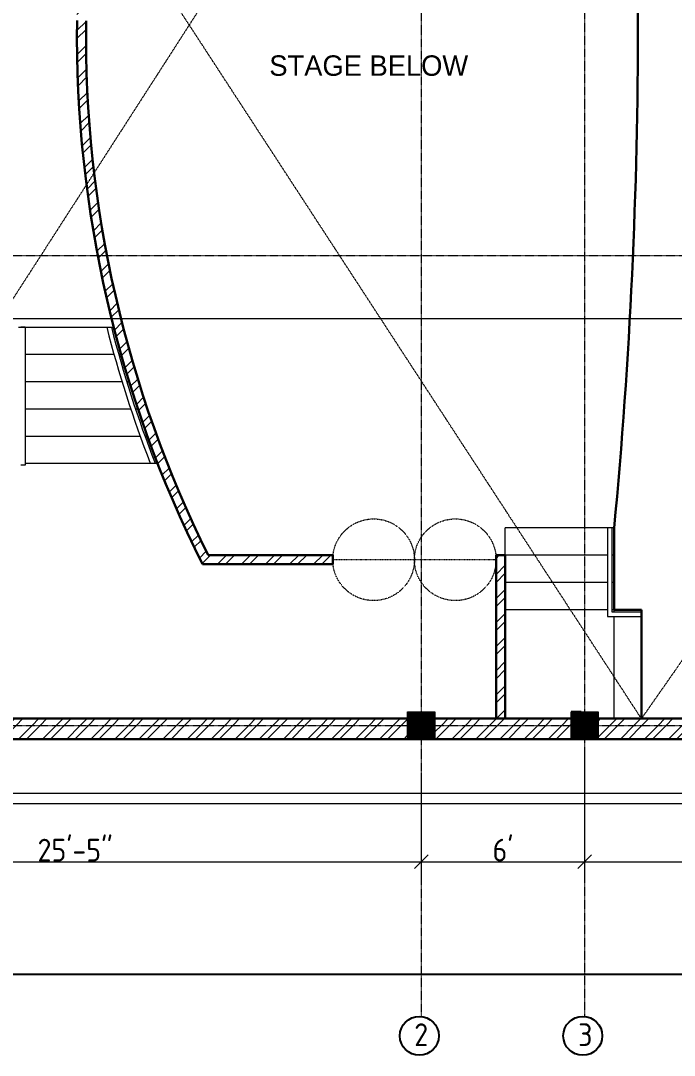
# Model space of a CAD drawing. Extents: x -95606 to 113309, y -42160 to -940.
# Drawn here: x -42386.5 to -42098.5, y -19013.9 to -18558.1 of the extents above; entities that cross this region are included whole.
import ezdxf

# ---------------------------------------------------------------- set-up
doc = ezdxf.new("R2010")
doc.units = 0
doc.header["$LTSCALE"] = 0.02
doc.header["$MEASUREMENT"] = 0
doc.header["$PDMODE"] = 3
doc.header["$PDSIZE"] = -2
for name, pattern in [('ACAD_ISO04W100', [30, 24, -3, 0, -3]), ('CENTERX2', [101.60000000000001, 63.5, -12.7, 12.7, -12.7]), ('DASHED', [0.75, 0.5, -0.25])]:
    doc.linetypes.add(name, pattern=pattern)
doc.layers.get('0').update_dxf_attribs({"linetype": 'CONTINUOUS'})
doc.layers.get('DEFPOINTS').update_dxf_attribs({"linetype": 'CONTINUOUS'})
for name, color, linetype, lineweight in [('DOOR WIN TEXT', 102, 'CONTINUOUS', 25), ('Hatch', 252, 'CONTINUOUS', 9), ('RBH CENTER LINE', 1, 'ACAD_ISO04W100', 13), ('RBH DIMENSIONS', 8, 'CONTINUOUS', 15), ('RBH HAND RAIL - 0.13', 131, 'CONTINUOUS', 13), ('RBH TEXT', 50, 'CONTINUOUS', 13), ('RBH TEXT FRAME', 90, 'CONTINUOUS', 25), ('RBH WALL - 0.13', 253, 'CONTINUOUS', 13), ('RBH WALL - 0.18', 252, 'CONTINUOUS', 18), ('RBH WALL - 0.30', 7, 'CONTINUOUS', 30)]:
    doc.layers.add(name, color=color, linetype=linetype, lineweight=lineweight)
doc.layers.add('RBH DO & WIN', color=7, linetype='CONTINUOUS', lineweight=9, true_color=0x8a008a)
doc.layers.add('RBH STAIRCASE', color=7, linetype='CONTINUOUS', lineweight=15, true_color=0x287763)
doc.styles.add('RBH-225', font='ARIALN.TTF', dxfattribs={"height": 225})
doc.styles.get("Standard").update_dxf_attribs({"font": 'ISOCP'})
doc.dimstyles.new('RBH DIM 01', dxfattribs={"dimtxt": 10, "dimasz": 6, "dimexe": 8, "dimexo": 5, "dimgap": 0.09, "dimtad": 1, "dimdec": 0, "dimzin": 0, "dimdsep": 46, "dimlunit": 4, "dimtxsty": 'Standard', "dimblk": 'OBLIQUE', "dimcen": 0.09, "dimclrd": 4, "dimclre": 1, "dimclrt": 2, "dimadec": 0, "dimazin": 0, "dimtfac": 1, "dimtdec": 0, "dimtofl": 0, "dimtmove": 0, "dimatfit": 3, "dimldrblk": 'OPEN30', "dimfxl": 1, "dimtolj": 1, "dimtzin": 0, "dimlwd": -1, "dimlwe": -1, "dimarcsym": 0})
pattern_1 = [(45, (-411609.7357778816, -522238.592711931), (-5.303300858899106, 5.303300858899107), []), (45, (-411606.2002439816, -522238.592711931), (-5.303300858899106, 5.303300858899107), [])]

# ---------------------------------------------------------------- blocks, each defined once
blk = doc.blocks.new('_Oblique')
at = {"color": 0, "linetype": 'ByBlock', "lineweight": -2}
blk.add_line((-0.5, -0.5), (0.5, 0.5), dxfattribs=at)
blk = doc.blocks.new('*D1050')
at = {"layer": 'DEFPOINTS', "color": 0, "lineweight": -2, "ltscale": 0.75, "transparency": 16777216}
for p in [(-42514.99600478176, -18874.60329317254), (-42209.99600478176, -18884.45929598371), (-42209.99600478176, -18928.60592901973)]:
    blk.add_point(p, dxfattribs=at)
at = {"layer": 'RBH DIMENSIONS', "color": 1, "ltscale": 0.75, "transparency": 16777216}
for p, q in [((-42514.99600478176, -18879.60329317254), (-42514.99600478176, -18936.60592901973)), ((-42209.99600478176, -18889.45929598371), (-42209.99600478176, -18936.60592901973))]:
    blk.add_line(p, q, dxfattribs=at)
at = {"layer": 'RBH DIMENSIONS', "color": 4, "ltscale": 0.75, "transparency": 16777216}
blk.add_line((-42514.99600478176, -18928.60592901973), (-42209.99600478176, -18928.60592901973), dxfattribs=at)
at = {"layer": 'RBH DIMENSIONS', "color": 4, "ltscale": 0.75, "transparency": 16777216, "xscale": 6, "yscale": 6, "zscale": 6, "rotation": 180}
blk.add_blockref('_Oblique', (-42514.99600478176, -18928.60592901973), dxfattribs=at)
at = {"layer": 'RBH DIMENSIONS', "color": 4, "ltscale": 0.75, "transparency": 16777216, "xscale": 6, "yscale": 6, "zscale": 6}
blk.add_blockref('_Oblique', (-42209.99600478176, -18928.60592901973), dxfattribs=at)
at = {"layer": 'RBH DIMENSIONS', "color": 2, "ltscale": 0.75, "transparency": 16777216, "insert": (-42362.49600478176, -18923.51494476776), "char_height": 10, "attachment_point": 5}
blk.add_mtext('\\A1;25\'-5"', dxfattribs=at)
blk = doc.blocks.new('_Open30')
at = {"color": 0, "linetype": 'ByBlock', "lineweight": -2}
for p, q in [((-1, 0.26794919), (0, 0)), ((0, 0), (-1, -0.26794919)), ((0, 0), (-1, 0))]:
    blk.add_line(p, q, dxfattribs=at)
blk = doc.blocks.new('*D948')
at = {"layer": 'DEFPOINTS', "color": 0, "lineweight": -2, "ltscale": 0.75, "transparency": 16777216}
for p in [(-42137.9960047817, -18874.60329317254), (-42209.99600478176, -18884.45929598371), (-42137.9960047817, -18928.60592901973)]:
    blk.add_point(p, dxfattribs=at)
at = {"layer": 'RBH DIMENSIONS', "color": 1, "ltscale": 0.75, "transparency": 16777216}
for p, q in [((-42137.9960047817, -18879.60329317254), (-42137.9960047817, -18936.60592901973)), ((-42209.99600478176, -18889.45929598371), (-42209.99600478176, -18936.60592901973))]:
    blk.add_line(p, q, dxfattribs=at)
at = {"layer": 'RBH DIMENSIONS', "color": 4, "ltscale": 0.75, "transparency": 16777216}
blk.add_line((-42209.99600478176, -18928.60592901973), (-42137.9960047817, -18928.60592901973), dxfattribs=at)
at = {"layer": 'RBH DIMENSIONS', "color": 4, "ltscale": 0.75, "transparency": 16777216, "xscale": 6, "yscale": 6, "zscale": 6, "rotation": 180}
blk.add_blockref('_Oblique', (-42209.99600478176, -18928.60592901973), dxfattribs=at)
at = {"layer": 'RBH DIMENSIONS', "color": 4, "ltscale": 0.75, "transparency": 16777216, "xscale": 6, "yscale": 6, "zscale": 6}
blk.add_blockref('_Oblique', (-42137.9960047817, -18928.60592901973), dxfattribs=at)
at = {"layer": 'RBH DIMENSIONS', "color": 2, "ltscale": 0.75, "transparency": 16777216, "insert": (-42173.99600478173, -18923.51592901973), "char_height": 10, "attachment_point": 5}
blk.add_mtext("\\A1;6'", dxfattribs=at)
blk = doc.blocks.new('*D1051')
at = {"layer": 'DEFPOINTS', "color": 0, "lineweight": -2, "ltscale": 0.75, "transparency": 16777216}
for p in [(-42137.9960047817, -18874.60329317254), (-41907.99600478176, -18887.78682783676), (-41907.99600478176, -18928.60592901968)]:
    blk.add_point(p, dxfattribs=at)
at = {"layer": 'RBH DIMENSIONS', "color": 1, "ltscale": 0.75, "transparency": 16777216}
for p, q in [((-42137.9960047817, -18879.60329317254), (-42137.9960047817, -18936.60592901968)), ((-41907.99600478176, -18892.78682783676), (-41907.99600478176, -18936.60592901968))]:
    blk.add_line(p, q, dxfattribs=at)
at = {"layer": 'RBH DIMENSIONS', "color": 4, "ltscale": 0.75, "transparency": 16777216}
blk.add_line((-42137.9960047817, -18928.60592901968), (-41907.99600478176, -18928.60592901968), dxfattribs=at)
at = {"layer": 'RBH DIMENSIONS', "color": 4, "ltscale": 0.75, "transparency": 16777216, "xscale": 6, "yscale": 6, "zscale": 6, "rotation": 180}
blk.add_blockref('_Oblique', (-42137.9960047817, -18928.60592901968), dxfattribs=at)
at = {"layer": 'RBH DIMENSIONS', "color": 4, "ltscale": 0.75, "transparency": 16777216, "xscale": 6, "yscale": 6, "zscale": 6}
blk.add_blockref('_Oblique', (-41907.99600478176, -18928.60592901968), dxfattribs=at)
at = {"layer": 'RBH DIMENSIONS', "color": 2, "ltscale": 0.75, "transparency": 16777216, "insert": (-42022.99600478173, -18923.51252797261), "char_height": 10, "attachment_point": 5}
blk.add_mtext('\\A1;19\'-2"', dxfattribs=at)
blk = doc.blocks.new('*D1055')
at = {"layer": 'DEFPOINTS', "color": 0, "lineweight": -2, "ltscale": 0.75, "transparency": 16777216}
for p in [(-41103.39273373586, -18841.86979165375), (-42514.99600478176, -18874.60329317254), (-41103.39273373586, -18978.1776479429)]:
    blk.add_point(p, dxfattribs=at)
at = {"layer": 'DOOR WIN TEXT', "color": 1, "ltscale": 0.75, "transparency": 16777216}
for p, q in [((-41103.39273373586, -18846.86979165375), (-41103.39273373586, -18986.1776479429)), ((-42514.99600478176, -18879.60329317254), (-42514.99600478176, -18986.1776479429))]:
    blk.add_line(p, q, dxfattribs=at)
at = {"layer": 'DOOR WIN TEXT', "color": 4, "ltscale": 0.75, "transparency": 16777216}
blk.add_line((-42514.99600478176, -18978.1776479429), (-41103.39273373586, -18978.1776479429), dxfattribs=at)
at = {"layer": 'DOOR WIN TEXT', "color": 4, "ltscale": 0.75, "transparency": 16777216, "xscale": 6, "yscale": 6, "zscale": 6, "rotation": 180}
blk.add_blockref('_Oblique', (-42514.99600478176, -18978.1776479429), dxfattribs=at)
at = {"layer": 'DOOR WIN TEXT', "color": 4, "ltscale": 0.75, "transparency": 16777216, "xscale": 6, "yscale": 6, "zscale": 6}
blk.add_blockref('_Oblique', (-41103.39273373586, -18978.1776479429), dxfattribs=at)
at = {"layer": 'DOOR WIN TEXT', "color": 2, "ltscale": 0.75, "transparency": 16777216, "insert": (-41809.19436925881, -18973.0876479429), "char_height": 10, "attachment_point": 5}
blk.add_mtext('\\A1;117\'-8"', dxfattribs=at)

msp = doc.modelspace()

# ---------------------------------------------------------------- hatches: boundary and pattern name
at = {"layer": 'Hatch', "ltscale": 0.75}
h = msp.add_hatch(dxfattribs=at)
h.set_pattern_fill('ANSI32', color=256, scale=20)
h.set_pattern_definition(pattern_1)
edge = h.paths.add_edge_path()
edge.add_line((-42354.57473620052, -18495.06147956783), (-42357.99500328647, -18489.81535561644))
edge.add_arc((-41843.08917165048, -18551.75985184031), 518.6184879708572, 173.1401371596751, 180.7008263059729)
edge.add_arc((-41843.0891716513, -18564.44673450505), 518.6184879700218, 179.2991736941996, 187.2987717925452)
edge.add_line((-42357.50538018312, -18630.33376254588), (-42354.12310052897, -18625.08097974967))
edge.add_arc((-41843.08917165142, -18564.44673450494), 514.6184879699042, 179.293726072844, 186.7665176877197, ccw=False)
edge.add_arc((-41843.08917165142, -18551.75985184026), 514.6184879699264, 173.6745649473567, 180.7062739273505, ccw=False)
h = msp.add_hatch(dxfattribs=at)
h.set_pattern_fill('ANSI32', color=256, scale=20)
h.set_pattern_definition(pattern_1)
edge = h.paths.add_edge_path()
edge.add_line((-42354.12310052897, -18625.08097974972), (-42357.50538018312, -18630.33376254588))
edge.add_arc((-41843.08917165113, -18564.44673450505), 518.6184879701934, 187.2987717925427, 190.7974294701089)
edge.add_line((-42352.52585974139, -18661.60329317254), (-42348.45319022449, -18661.60329317254))
edge.add_arc((-41843.08917165147, -18564.44673450523), 514.6184879698205, 186.7665176876947, 190.8823750344306, ccw=False)
h = msp.add_hatch(dxfattribs=at)
h.set_pattern_fill('ANSI32', color=256, scale=20)
h.set_pattern_definition(pattern_1)
edge = h.paths.add_edge_path()
edge.add_line((-42348.45319022449, -18661.60329317254), (-42352.52585974139, -18661.60329317254))
edge.add_arc((-41843.08917165124, -18564.44673450569), 518.6184879699579, 190.7974294700419, 193.9356472762878)
edge.add_line((-42346.44307498874, -18689.34663065918), (-42342.32078533505, -18689.34663065918))
edge.add_arc((-41843.08917165124, -18564.44673450564), 514.6184879699731, 190.8823750343811, 194.0461798046454, ccw=False)
h = msp.add_hatch(dxfattribs=at)
h.set_pattern_fill('ANSI32', color=256, scale=20)
h.set_pattern_definition(pattern_1)
edge = h.paths.add_edge_path()
edge.add_line((-42342.32078533505, -18689.34663065918), (-42346.44307498874, -18689.34663065918))
edge.add_arc((-41843.08917165118, -18564.44673450511), 518.6184879701552, 193.9356472763486, 206.7162529315932)
edge.add_line((-42306.34197003972, -18797.60329317254), (-42248.99600478176, -18797.60329317254))
edge.add_line((-42248.99600478176, -18797.60329317254), (-42248.99600478176, -18793.60329317265))
edge.add_line((-42248.99600478176, -18793.60329317265), (-42303.87052954269, -18793.6032931726))
edge.add_arc((-41843.08917165124, -18564.44673450505), 514.6184879701074, 194.0461798047083, 206.4421545219506, ccw=False)
h = msp.add_hatch(dxfattribs=at)
h.set_pattern_fill('ANSI32', color=256, scale=20)
h.set_pattern_definition(pattern_1)
h.paths.add_polyline_path([(-42172.99600478176, -18793.60329317254), (-42176.99600478176, -18793.60329317254), (-42176.99600478176, -18865.60329317254), (-42172.99600478176, -18865.60329317254)])
h = msp.add_hatch(dxfattribs=at)
h.set_pattern_fill('ANSI32', color=256, scale=20)
h.set_pattern_definition(pattern_1)
h.paths.add_polyline_path([(-42215.99600478182, -18865.60329317254), (-42508.99600478176, -18865.60329317254), (-42508.99600478176, -18868.60329317254), (-42215.99600478182, -18868.60329317254)])
h = msp.add_hatch(dxfattribs=at)
h.set_pattern_fill('ANSI32', color=256, scale=20)
h.set_pattern_definition(pattern_1)
h.paths.add_polyline_path([(-42215.99600478182, -18868.60329317254), (-42508.99600478176, -18868.60329317254), (-42508.99600478176, -18874.60329317254), (-42215.99600478182, -18874.60329317254)])
h = msp.add_hatch(dxfattribs=at)
h.set_pattern_fill('ANSI32', color=256, scale=20)
h.set_pattern_definition(pattern_1)
h.paths.add_polyline_path([(-42143.9960047817, -18865.60329317254), (-42203.99600478182, -18865.60329317254), (-42203.99600478182, -18868.60329317254), (-42143.9960047817, -18868.60329317254)])
h = msp.add_hatch(dxfattribs=at)
h.set_pattern_fill('ANSI32', color=256, scale=20)
h.set_pattern_definition(pattern_1)
h.paths.add_polyline_path([(-42143.9960047817, -18868.60329317254), (-42203.99600478182, -18868.60329317254), (-42203.99600478182, -18874.60329317254), (-42143.9960047817, -18874.60329317254)])
h = msp.add_hatch(dxfattribs=at)
h.set_pattern_fill('ANSI32', color=256, scale=20)
h.set_pattern_definition(pattern_1)
h.paths.add_polyline_path([(-42050.11199466397, -18868.60329317254), (-42050.11199466397, -18865.6032931726), (-42131.9960047817, -18865.60329317254), (-42131.9960047817, -18868.60329317254)])
h.paths.add_polyline_path([(-41996.11199466402, -18865.60329317254), (-41996.11199466402, -18868.6032931726), (-41913.99600478176, -18868.60329317254), (-41913.99600478176, -18865.60329317254)])
h = msp.add_hatch(dxfattribs=at)
h.set_pattern_fill('ANSI32', color=256, scale=20)
h.set_pattern_definition(pattern_1)
h.paths.add_polyline_path([(-41996.11199466397, -18868.6032931726), (-41996.11199466397, -18874.60329317254), (-41913.99600478176, -18874.60329317254), (-41913.99600478176, -18868.60329317254)])
h.paths.add_polyline_path([(-42050.11199466391, -18874.60329317254), (-42050.11199466397, -18868.60329317242), (-42131.9960047817, -18868.60329317254), (-42131.9960047817, -18874.60329317254)])
at = {"layer": 'RBH DIMENSIONS'}
h = msp.add_hatch(dxfattribs=at)
h.set_pattern_fill('ANSI31', color=6)
h.set_pattern_definition([(45, (-411633.7160235614, -520963.7002727318), (-0.08838834764831843, 0.08838834764831845), [])])
h.paths.add_polyline_path([(-42215.99600478182, -18862.60329317254), (-42215.99600478182, -18874.60329317254), (-42203.99600478182, -18874.60329317254), (-42203.99600478182, -18862.60329317254)])
h = msp.add_hatch(dxfattribs=at)
h.set_pattern_fill('ANSI31', color=6)
h.set_pattern_definition([(45, (-411561.7160235613, -520963.7002727318), (-0.08838834764831843, 0.08838834764831845), [])])
h.paths.add_polyline_path([(-42143.9960047817, -18862.60329317254), (-42143.9960047817, -18874.60329317254), (-42131.9960047817, -18874.60329317254), (-42131.9960047817, -18862.60329317254)])

# ---------------------------------------------------------------- linework, layer by layer
at = {"layer": 'RBH CENTER LINE', "linetype": 'CENTERX2', "ltscale": 0.12}
for p, q in [((-42137.9960047817, -18175.6032931726), (-42137.9960047817, -18996.79056160913)), ((-42209.99600478182, -18187.33983818301), (-42209.99600478182, -18996.79056160913)), ((-42112.99600478176, -18865.6032931726), (-42511.99600478176, -18253.60329317254)), ((-42112.99600478176, -18250.60329317254), (-42508.99600478176, -18865.60329317254)), ((-41682.99600478182, -18250.60329317254), (-42112.99600478176, -18865.60329317254)), ((-42573.16050255754, -18661.60329317254), (-40815.45717651177, -18661.60329317254)), ((-42573.16050255754, -18868.60329317254), (-40815.45717651177, -18868.60329317254))]:
    msp.add_line(p, q, dxfattribs=at)
at = {"layer": 'RBH DIMENSIONS', "ltscale": 0.75}
for points in [[(-42215.99600478182, -18862.60329317254), (-42203.99600478182, -18862.60329317254), (-42203.99600478182, -18874.60329317254), (-42215.99600478182, -18874.60329317254)], [(-42215.99600478182, -18862.60329317254), (-42203.99600478182, -18862.60329317254), (-42203.99600478182, -18874.60329317254), (-42215.99600478182, -18874.60329317254)], [(-42215.99600478182, -18862.60329317254), (-42203.99600478182, -18862.60329317254), (-42203.99600478182, -18874.60329317254), (-42215.99600478182, -18874.60329317254)], [(-42143.9960047817, -18862.60329317254), (-42131.9960047817, -18862.60329317254), (-42131.9960047817, -18874.60329317254), (-42143.9960047817, -18874.60329317254)], [(-42143.9960047817, -18862.60329317254), (-42131.9960047817, -18862.60329317254), (-42131.9960047817, -18874.60329317254), (-42143.9960047817, -18874.60329317254)], [(-42143.9960047817, -18862.60329317254), (-42131.9960047817, -18862.60329317254), (-42131.9960047817, -18874.60329317254), (-42143.9960047817, -18874.60329317254)]]:
    msp.add_lwpolyline(points, close=True, dxfattribs=at)
at = {"layer": 'RBH DO & WIN', "linetype": 'DASHED', "ltscale": 0.15}
for p in [(-42212.99600478176, -18795.60329317248), (-42176.99600478176, -18795.60329317248)]:
    msp.add_line(p, (-42248.99600478176, -18795.60329317248), dxfattribs=at)
for centre in [(-42230.99600478176, -18795.60329317248), (-42194.99600478176, -18795.60329317248)]:
    msp.add_circle(centre, 18, dxfattribs=at)
at = {"layer": 'RBH HAND RAIL - 0.13', "ltscale": 5}
for p, q in [((-42384.49600478176, -18693.1032931726), (-42384.49600478176, -18753.92456553951)), ((-42127.9960047817, -18781.60329317207), (-42127.99600478176, -18820.60329317213)), ((-42125.9960047817, -18781.60329317207), (-42125.99600478176, -18818.60329317213)), ((-42125.99600478176, -18818.60329317213), (-42112.99600478176, -18818.60329317201)), ((-42127.99600478176, -18820.60329317213), (-42112.99600478176, -18820.60329317201))]:
    msp.add_line(p, q, dxfattribs=at)
for radius, start, end in [(521.618487970205, 194.2792918884291, 201.2031218156538), (519.618487970205, 194.3354264588479, 201.28869848364)]:
    msp.add_arc((-41843.08917165113, -18564.44673450511), radius, start, end, dxfattribs=at)
at = {"layer": 'RBH STAIRCASE', "ltscale": 5}
for p, q in [((-42387.49600478176, -18693.10329314768), (-42345.49600478176, -18693.10329314768)), ((-42384.4960047817, -18705.10329314763), (-42345.38547813085, -18705.10329314763)), ((-42343.30822921621, -18705.10329314763), (-42342.26936814167, -18705.10329314763)), ((-42384.49600478182, -18717.10329314774), (-42341.86950616296, -18717.10329314768)), ((-42339.77755297675, -18717.10329314768), (-42338.73129169371, -18717.10329314763)), ((-42384.49600478176, -18729.10329314774), (-42338.03771916726, -18729.10329314768)), ((-42335.92950151105, -18729.10329314768), (-42334.87505366922, -18729.10329314763)), ((-42384.49600478176, -18741.10329314768), (-42333.88272018342, -18741.10329314757)), ((-42331.75657728508, -18741.10329314757), (-42330.69310554037, -18741.10329314763)), ((-42384.49600478182, -18753.10329314768), (-42326.17698865362, -18753.10329314763)), ((-42124.99600478176, -18781.60329317265), (-42172.99600478176, -18781.6032931726)), ((-42172.99600478176, -18865.6032931726), (-42172.99600478176, -18781.60329317265)), ((-42124.99600478176, -18818.60329317219), (-42124.99600478176, -18781.60329317277)), ((-42127.99600478176, -18793.60329317265), (-42172.99600478176, -18793.6032931726)), ((-42124.99600478176, -18793.60329317265), (-42125.99600478176, -18793.60329317265)), ((-42127.99600478176, -18805.6032931726), (-42172.99600478176, -18805.6032931726)), ((-42124.99600478176, -18805.60329317265), (-42125.99600478176, -18805.60329317265)), ((-42127.9960047817, -18817.60329317265), (-42172.99600478176, -18817.6032931726)), ((-42112.99600478176, -18817.60329317277), (-42125.99600478176, -18817.60329317271)), ((-42112.99600478176, -18865.6032931726), (-42112.99600478176, -18817.6032931726)), ((-42124.99600478176, -18865.6032931726), (-42124.99600478176, -18820.60329317213))]:
    msp.add_line(p, q, dxfattribs=at)
at = {"layer": 'RBH TEXT FRAME'}
for centre in [(-42210.82455067484, -19005.32893365108), (-42138.82455067472, -19005.32893365108)]:
    msp.add_circle(centre, 8.578478036564773, dxfattribs=at)
at = {"layer": 'RBH WALL - 0.13', "lineweight": 5, "ltscale": 0.75}
for p, q in [((-42384.49600478176, -18693.10329314768), (-42386.4960047817, -18693.10329314768)), ((-42384.49600478182, -18753.92456553951), (-42386.49600478176, -18753.92456553951))]:
    msp.add_line(p, q, dxfattribs=at)
at = {"layer": 'RBH WALL - 0.18', "color": 3, "ltscale": 0.75}
msp.add_line((-42530.50127397549, -18689.34663065918), (-41714.28455185374, -18689.34663065918), dxfattribs=at)
at = {"layer": 'RBH WALL - 0.18', "ltscale": 0.75}
for p, q in [((-41102.3927337358, -18898.60329317242), (-42544.99600478182, -18898.60329317248)), ((-41097.3927337358, -18903.10329317254), (-42549.49600478182, -18903.10329317254))]:
    msp.add_line(p, q, dxfattribs=at)
at = {"layer": 'RBH WALL - 0.30', "ltscale": 0.75}
for p, q in [((-42124.99600478176, -18781.60329317265), (-42124.99600478176, -18817.60329317271)), ((-42248.99600478176, -18793.60329317265), (-42303.87052955427, -18793.6032931726)), ((-42248.99600478176, -18797.60329317248), (-42248.99600478176, -18793.60329317254)), ((-42176.99600478176, -18865.6032931726), (-42176.99600478176, -18793.60329317254)), ((-42172.99600478176, -18793.60329317254), (-42176.99600478176, -18793.60329317254)), ((-42172.99600478176, -18865.6032931726), (-42172.99600478176, -18793.60329317254)), ((-42248.99600478176, -18797.60329317254), (-42306.34197002121, -18797.60329317254)), ((-42172.99600478176, -18865.6032931726), (-42172.99600478176, -18817.6032931726)), ((-42124.99600478176, -18817.60329317271), (-42112.99600478176, -18817.60329317277)), ((-42112.99600478176, -18817.60329317277), (-42112.99600478176, -18865.60329317254)), ((-42139.4960047817, -18862.60329317254), (-42143.9960047817, -18862.60329317254)), ((-42215.99600478182, -18865.60329317254), (-42508.99600478176, -18865.60329317254)), ((-42215.99600478182, -18865.60329317254), (-42508.99600478176, -18865.60329317254)), ((-42143.9960047817, -18865.60329317254), (-42203.99600478182, -18865.60329317254)), ((-42143.9960047817, -18865.60329317254), (-42203.99600478182, -18865.60329317254)), ((-42050.11199466402, -18865.60329317254), (-42132.03460641271, -18865.60329317254)), ((-42050.11199466402, -18874.60329317254), (-42520.99600478176, -18874.60329317254))]:
    msp.add_line(p, q, dxfattribs=at)
for centre, radius, start, end in [((-44498.42457616808, -18558.10329317225), 2383.928571386556, 354.6204593539138, 5.379540646086228), ((-41843.08917165113, -18564.44673450511), 518.618487970205, 179.2991736927092, 206.7162529314257), ((-41843.08917165113, -18564.44673450511), 514.618487970205, 179.2991736927092, 206.4421545221056)]:
    msp.add_arc(centre, radius, start, end, dxfattribs=at)

# ---------------------------------------------------------------- texts
at = {"layer": 'RBH TEXT', "color": 0, "insert": (-42289.09129703576, -18573.40585164829), "char_height": 9, "attachment_point": 1, "style": 'RBH-225'}
msp.add_mtext_dynamic_manual_height_columns('\\pi12.151;{\\fStylus BT|b0|i0|c0|p34;STAGE BELOW}', width=111.6195614333847, gutter_width=1, heights=[0], dxfattribs=at)
at = {"layer": 'RBH TEXT', "char_height": 10, "attachment_point": 1}
for s, insert in [('\\pi9.399;2', (-42222.48704007316, -18999.8313989507)), ('\\pi9.6191;3', (-42150.48704007304, -18999.8313989507))]:
    msp.add_mtext_dynamic_manual_height_columns(s, width=23.652444724401, gutter_width=1, heights=[0], dxfattribs=dict(at, insert=insert))

# ---------------------------------------------------------------- dimensions: what is measured, and where the dimension line sits
at = {"layer": 'DOOR WIN TEXT', "ltscale": 0.75}
dim = msp.add_linear_dim(base=(-41103.39273373586, -18978.1776479429), p1=(-42514.99600478176, -18874.60329317254), p2=(-41103.39273373586, -18841.86979165375), dimstyle='RBH DIM 01', dxfattribs=at)
dim.commit()
dim.dimension.update_dxf_attribs({"geometry": '*D1055', "text_midpoint": (-41809.19436925881, -18973.0876479429)})
at = {"layer": 'RBH DIMENSIONS', "ltscale": 0.75}
for base, p1, p2, picture, middle in [((-42209.99600478176, -18928.60592901973), (-42514.99600478176, -18874.60329317254), (-42209.99600478176, -18884.45929598371), '*D1050', (-42362.49600478176, -18923.51494476776)), ((-42137.9960047817, -18928.60592901973), (-42209.99600478176, -18884.45929598371), (-42137.9960047817, -18874.60329317254), '*D948', (-42173.99600478173, -18923.51592901973)), ((-41907.99600478176, -18928.60592901968), (-42137.9960047817, -18874.60329317254), (-41907.99600478176, -18887.78682783676), '*D1051', (-42022.99600478173, -18923.51252797261))]:
    dim = msp.add_linear_dim(base=base, p1=p1, p2=p2, dimstyle='RBH DIM 01', dxfattribs=at)
    dim.commit()
    dim.dimension.update_dxf_attribs({"geometry": picture, "text_midpoint": middle})

doc.saveas('drawing.dxf')
